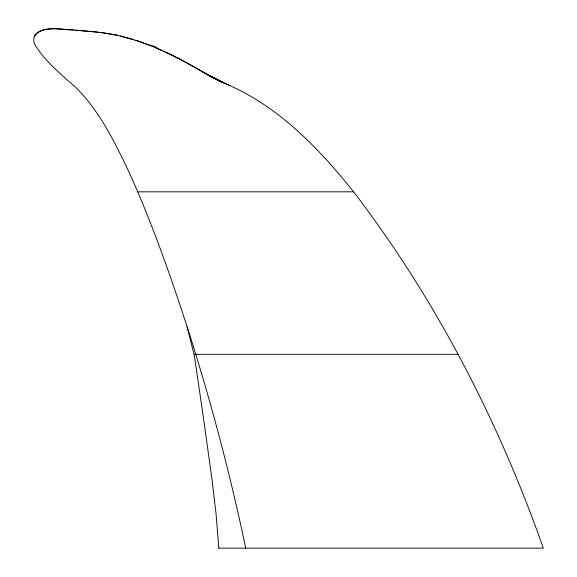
<?xml version="1.0" encoding="UTF-8"?>
<svg xmlns="http://www.w3.org/2000/svg" width="577" height="577" viewBox="0 0 577 577"><rect width="100%" height="100%" fill="white"/><g stroke="black" fill="none" stroke-linecap="round" stroke-linejoin="round"><path stroke-width="0.87" d="M73.43 29.997C61.725 29.514 48.785 26.448 37.931 32.24C33.113 35.067 32.593 41.631 35.709 45.958C46.045 62.157 61.191 74.606 75.508 87.149C99.093 110.409 113.979 140.68 128.116 170.208C144.178 205.138 157.781 241.128 170.547 277.378C201.431 365.883 226.393 456.436 245.752 548.15M34.533 36.005C43.073 24.905 59.568 29.773 71.584 29.838C80.491 30.682 89.435 31.187 98.328 32.175M137.723 191.831L353.6 191.831C435.678 299.174 498.485 420.864 543.332 548.15L218.712 548.15M194.081 354.328L457.886 354.328M75.284 30.163L102.446 32.68L117.975 35.399M100.376 32.42L115.624 34.894L133.143 39.438M120.362 35.94L138.675 41.241L150.568 45.662M135.876 40.303C162.505 49.168 187.366 62.547 211.319 77.008M218.358 80.881C274.198 101.855 317.141 146.154 353.6 191.831M156.749 48.23L161.409 50.278M163.002 51C184.02 60.051 202.953 73.149 223.645 82.756L206.768 74.224L218.027 80.246L201.993 71.418M211.658 77.167L229.516 85.374M212.855 77.931L214.384 78.854M212.906 77.924L214.161 78.681M187.136 326.849L194.42 356.016L203.385 417.503L212.192 480.958L216.094 514.244L218.834 548.15M150.9 45.1A232.791 181.553 8 0 1 157.095 47.682"/></g></svg>
